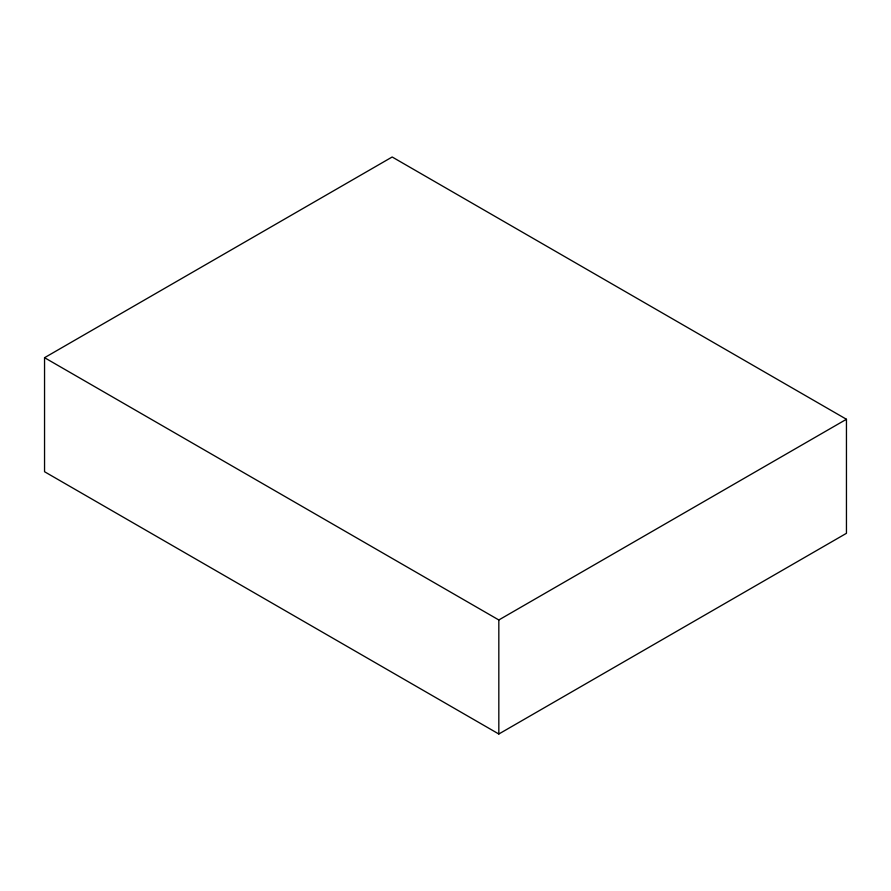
<?xml version="1.0" encoding="UTF-8"?>
<svg xmlns="http://www.w3.org/2000/svg" width="891" height="891" viewBox="0 0 891 891"><rect width="100%" height="100%" fill="white"/><g stroke="black" fill="none" stroke-linecap="round" stroke-linejoin="round"><path stroke-width="1.34" d="M44.55 357.692L392.174 156.994L846.45 419.271L846.45 533.308L498.826 734.006L44.55 471.729L44.55 357.692L498.826 619.969L846.45 419.271M498.826 619.969L498.826 734.006"/></g></svg>
